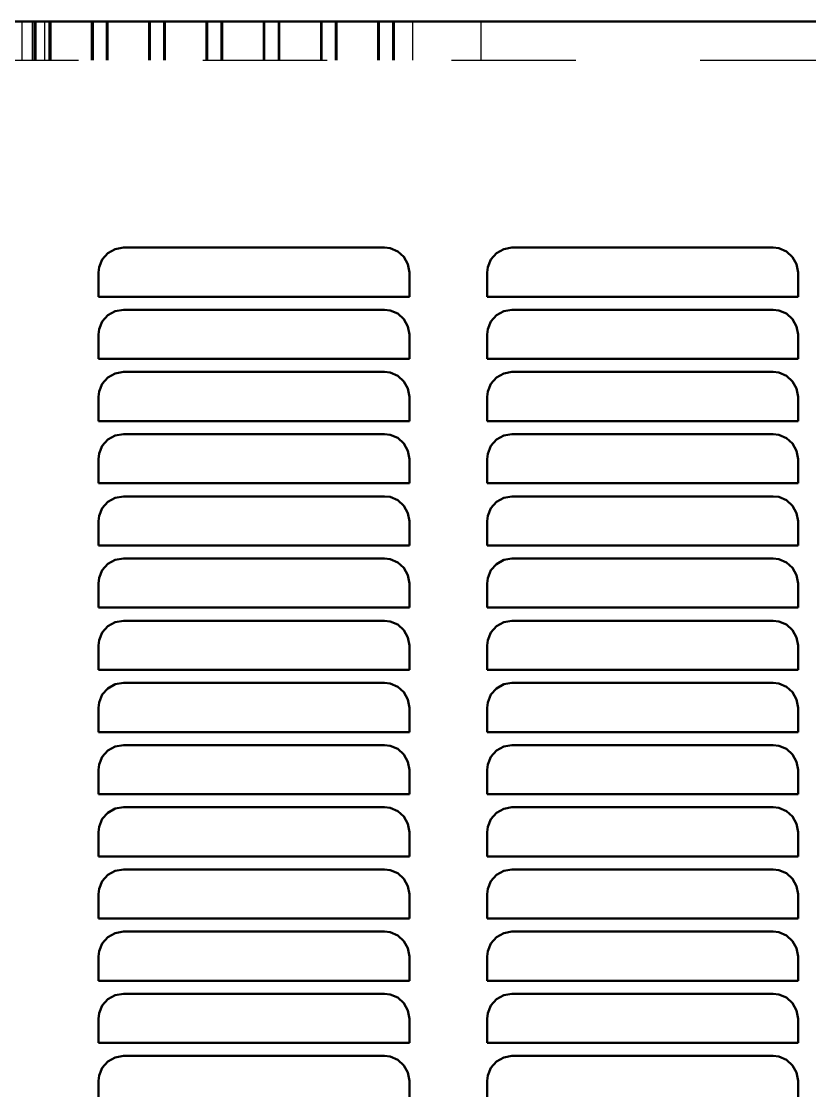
# Model space of a CAD drawing. Header units: inches. Extents: x -0.3 to 35.5, y 0 to 36.6.
# Drawn here: x 25.27 to 31.61, y 27.3 to 35.9 of the extents above; entities that cross this region are included whole.
import ezdxf

# ---------------------------------------------------------------- set-up
doc = ezdxf.new("R2010")
doc.units = ezdxf.units.IN
doc.header["$MEASUREMENT"] = 0
doc.linetypes.add('Dashed', pattern=[2, 1, -1])
doc.layers.add('AM_0', color=7, linetype='Continuous', lineweight=50)
doc.layers.add('AM_9', color=6, linetype='Dashed', lineweight=25)

msp = doc.modelspace()

# ---------------------------------------------------------------- linework, layer by layer
at = {"layer": 'AM_0'}
for p, q in [((-0.27, 35.9), (35.27, 35.9)), ((28.191, 34.081), (26.091, 34.081)), ((31.316, 34.081), (29.216, 34.081)), ((25.891, 33.881), (25.891, 33.686)), ((28.391, 33.686), (28.391, 33.881)), ((29.016, 33.881), (29.016, 33.686)), ((31.516, 33.686), (31.516, 33.881)), ((25.891, 33.686), (28.391, 33.686)), ((29.016, 33.686), (31.516, 33.686)), ((28.191, 33.581), (26.091, 33.581)), ((31.316, 33.581), (29.216, 33.581)), ((25.891, 33.381), (25.891, 33.186)), ((28.391, 33.186), (28.391, 33.381)), ((29.016, 33.381), (29.016, 33.186)), ((31.516, 33.186), (31.516, 33.381)), ((25.891, 33.186), (28.391, 33.186)), ((29.016, 33.186), (31.516, 33.186)), ((28.191, 33.081), (26.091, 33.081)), ((31.316, 33.081), (29.216, 33.081)), ((25.891, 32.881), (25.891, 32.686)), ((28.391, 32.686), (28.391, 32.881)), ((29.016, 32.881), (29.016, 32.686)), ((31.516, 32.686), (31.516, 32.881)), ((25.891, 32.686), (28.391, 32.686)), ((29.016, 32.686), (31.516, 32.686)), ((28.191, 32.581), (26.091, 32.581)), ((31.316, 32.581), (29.216, 32.581)), ((25.891, 32.381), (25.891, 32.186)), ((28.391, 32.186), (28.391, 32.381)), ((29.016, 32.381), (29.016, 32.186)), ((31.516, 32.186), (31.516, 32.381)), ((25.891, 32.186), (28.391, 32.186)), ((29.016, 32.186), (31.516, 32.186)), ((28.191, 32.081), (26.091, 32.081)), ((31.316, 32.081), (29.216, 32.081)), ((25.891, 31.881), (25.891, 31.686)), ((28.391, 31.686), (28.391, 31.881)), ((29.016, 31.881), (29.016, 31.686)), ((31.516, 31.686), (31.516, 31.881)), ((25.891, 31.686), (28.391, 31.686)), ((29.016, 31.686), (31.516, 31.686)), ((28.191, 31.581), (26.091, 31.581)), ((31.316, 31.581), (29.216, 31.581)), ((25.891, 31.381), (25.891, 31.186)), ((28.391, 31.186), (28.391, 31.381)), ((29.016, 31.381), (29.016, 31.186)), ((31.516, 31.186), (31.516, 31.381)), ((25.891, 31.186), (28.391, 31.186)), ((29.016, 31.186), (31.516, 31.186)), ((28.191, 31.081), (26.091, 31.081)), ((31.316, 31.081), (29.216, 31.081)), ((25.891, 30.881), (25.891, 30.686)), ((28.391, 30.686), (28.391, 30.881)), ((29.016, 30.881), (29.016, 30.686)), ((31.516, 30.686), (31.516, 30.881)), ((25.891, 30.686), (28.391, 30.686)), ((29.016, 30.686), (31.516, 30.686)), ((28.191, 30.581), (26.091, 30.581)), ((31.316, 30.581), (29.216, 30.581)), ((25.891, 30.381), (25.891, 30.186)), ((28.391, 30.186), (28.391, 30.381)), ((29.016, 30.381), (29.016, 30.186)), ((31.516, 30.186), (31.516, 30.381)), ((25.891, 30.186), (28.391, 30.186)), ((29.016, 30.186), (31.516, 30.186)), ((28.191, 30.081), (26.091, 30.081)), ((31.316, 30.081), (29.216, 30.081)), ((25.891, 29.881), (25.891, 29.686)), ((28.391, 29.686), (28.391, 29.881)), ((29.016, 29.881), (29.016, 29.686)), ((31.516, 29.686), (31.516, 29.881)), ((25.891, 29.686), (28.391, 29.686)), ((29.016, 29.686), (31.516, 29.686)), ((28.191, 29.581), (26.091, 29.581)), ((31.316, 29.581), (29.216, 29.581)), ((25.891, 29.381), (25.891, 29.186)), ((28.391, 29.186), (28.391, 29.381)), ((29.016, 29.381), (29.016, 29.186)), ((31.516, 29.186), (31.516, 29.381)), ((25.891, 29.186), (28.391, 29.186)), ((29.016, 29.186), (31.516, 29.186)), ((28.191, 29.081), (26.091, 29.081)), ((31.316, 29.081), (29.216, 29.081)), ((25.891, 28.881), (25.891, 28.686)), ((28.391, 28.686), (28.391, 28.881)), ((29.016, 28.881), (29.016, 28.686)), ((31.516, 28.686), (31.516, 28.881)), ((25.891, 28.686), (28.391, 28.686)), ((29.016, 28.686), (31.516, 28.686)), ((28.191, 28.581), (26.091, 28.581)), ((31.316, 28.581), (29.216, 28.581)), ((25.891, 28.381), (25.891, 28.186)), ((28.391, 28.186), (28.391, 28.381)), ((29.016, 28.381), (29.016, 28.186)), ((31.516, 28.186), (31.516, 28.381)), ((25.891, 28.186), (28.391, 28.186)), ((29.016, 28.186), (31.516, 28.186)), ((28.191, 28.081), (26.091, 28.081)), ((31.316, 28.081), (29.216, 28.081)), ((25.891, 27.881), (25.891, 27.686)), ((28.391, 27.686), (28.391, 27.881)), ((29.016, 27.881), (29.016, 27.686)), ((31.516, 27.686), (31.516, 27.881)), ((25.891, 27.686), (28.391, 27.686)), ((29.016, 27.686), (31.516, 27.686)), ((28.191, 27.581), (26.091, 27.581)), ((31.316, 27.581), (29.216, 27.581)), ((25.891, 27.381), (25.891, 27.186)), ((28.391, 27.186), (28.391, 27.381)), ((29.016, 27.381), (29.016, 27.186)), ((31.516, 27.186), (31.516, 27.381))]:
    msp.add_line(p, q, dxfattribs=at)
for points in [[(26.091, 34.081), (26.0247, 34.0697), (25.9658, 34.037), (25.9212, 33.9866), (25.8958, 33.9244), (25.891, 33.881)], [(28.391, 33.881), (28.3798, 33.947), (28.3475, 34.0055), (28.2976, 34.0502), (28.2357, 34.0759), (28.191, 34.081)], [(29.216, 34.081), (29.1496, 34.0696), (29.0906, 34.0368), (29.046, 33.9863), (29.0207, 33.924), (29.016, 33.881)], [(31.516, 33.881), (31.5048, 33.9469), (31.4727, 34.0053), (31.4231, 34.0499), (31.3612, 34.0758), (31.316, 34.081)], [(26.091, 33.581), (26.0247, 33.5697), (25.9658, 33.537), (25.9212, 33.4866), (25.8958, 33.4244), (25.891, 33.381)], [(28.391, 33.381), (28.3798, 33.447), (28.3475, 33.5055), (28.2976, 33.5502), (28.2357, 33.5759), (28.191, 33.581)], [(29.216, 33.581), (29.1496, 33.5696), (29.0906, 33.5368), (29.046, 33.4863), (29.0207, 33.424), (29.016, 33.381)], [(31.516, 33.381), (31.5048, 33.4469), (31.4727, 33.5053), (31.4231, 33.5499), (31.3612, 33.5758), (31.316, 33.581)], [(26.091, 33.081), (26.0247, 33.0697), (25.9658, 33.037), (25.9212, 32.9866), (25.8958, 32.9244), (25.891, 32.881)], [(28.391, 32.881), (28.3798, 32.947), (28.3475, 33.0055), (28.2976, 33.0502), (28.2357, 33.0759), (28.191, 33.081)], [(29.216, 33.081), (29.1496, 33.0696), (29.0906, 33.0368), (29.046, 32.9863), (29.0207, 32.924), (29.016, 32.881)], [(31.516, 32.881), (31.5048, 32.9469), (31.4727, 33.0053), (31.4231, 33.0499), (31.3612, 33.0758), (31.316, 33.081)], [(26.091, 32.581), (26.0247, 32.5697), (25.9658, 32.537), (25.9212, 32.4866), (25.8958, 32.4244), (25.891, 32.381)], [(28.391, 32.381), (28.3798, 32.447), (28.3475, 32.5055), (28.2976, 32.5502), (28.2357, 32.5759), (28.191, 32.581)], [(29.216, 32.581), (29.1496, 32.5696), (29.0906, 32.5368), (29.046, 32.4863), (29.0207, 32.424), (29.016, 32.381)], [(31.516, 32.381), (31.5048, 32.4469), (31.4727, 32.5053), (31.4231, 32.5499), (31.3612, 32.5758), (31.316, 32.581)], [(26.091, 32.081), (26.0247, 32.0697), (25.9658, 32.037), (25.9212, 31.9866), (25.8958, 31.9244), (25.891, 31.881)], [(28.391, 31.881), (28.3798, 31.947), (28.3475, 32.0055), (28.2976, 32.0502), (28.2357, 32.0759), (28.191, 32.081)], [(29.216, 32.081), (29.1496, 32.0696), (29.0906, 32.0368), (29.046, 31.9863), (29.0207, 31.924), (29.016, 31.881)], [(31.516, 31.881), (31.5048, 31.9469), (31.4727, 32.0053), (31.4231, 32.0499), (31.3612, 32.0758), (31.316, 32.081)], [(26.091, 31.581), (26.0247, 31.5697), (25.9658, 31.537), (25.9212, 31.4866), (25.8958, 31.4244), (25.891, 31.381)], [(28.391, 31.381), (28.3798, 31.447), (28.3475, 31.5055), (28.2976, 31.5502), (28.2357, 31.5759), (28.191, 31.581)], [(29.216, 31.581), (29.1496, 31.5696), (29.0906, 31.5368), (29.046, 31.4863), (29.0207, 31.424), (29.016, 31.381)], [(31.516, 31.381), (31.5048, 31.4469), (31.4727, 31.5053), (31.4231, 31.5499), (31.3612, 31.5758), (31.316, 31.581)], [(26.091, 31.081), (26.0247, 31.0697), (25.9658, 31.037), (25.9212, 30.9866), (25.8958, 30.9244), (25.891, 30.881)], [(28.391, 30.881), (28.3798, 30.947), (28.3475, 31.0055), (28.2976, 31.0502), (28.2357, 31.0759), (28.191, 31.081)], [(29.216, 31.081), (29.1496, 31.0696), (29.0906, 31.0368), (29.046, 30.9863), (29.0207, 30.924), (29.016, 30.881)], [(31.516, 30.881), (31.5048, 30.9469), (31.4727, 31.0053), (31.4231, 31.0499), (31.3612, 31.0758), (31.316, 31.081)], [(26.091, 30.581), (26.0247, 30.5697), (25.9658, 30.537), (25.9212, 30.4866), (25.8958, 30.4244), (25.891, 30.381)], [(28.391, 30.381), (28.3798, 30.447), (28.3475, 30.5055), (28.2976, 30.5502), (28.2357, 30.5759), (28.191, 30.581)], [(29.216, 30.581), (29.1496, 30.5696), (29.0906, 30.5368), (29.046, 30.4863), (29.0207, 30.424), (29.016, 30.381)], [(31.516, 30.381), (31.5048, 30.4469), (31.4727, 30.5053), (31.4231, 30.5499), (31.3612, 30.5758), (31.316, 30.581)], [(26.091, 30.081), (26.0247, 30.0697), (25.9658, 30.037), (25.9212, 29.9866), (25.8958, 29.9244), (25.891, 29.881)], [(28.391, 29.881), (28.3798, 29.947), (28.3475, 30.0055), (28.2976, 30.0502), (28.2357, 30.0759), (28.191, 30.081)], [(29.216, 30.081), (29.1496, 30.0696), (29.0906, 30.0368), (29.046, 29.9863), (29.0207, 29.924), (29.016, 29.881)], [(31.516, 29.881), (31.5048, 29.9469), (31.4727, 30.0053), (31.4231, 30.0499), (31.3612, 30.0758), (31.316, 30.081)], [(26.091, 29.581), (26.0247, 29.5697), (25.9658, 29.537), (25.9212, 29.4866), (25.8958, 29.4244), (25.891, 29.381)], [(28.391, 29.381), (28.3798, 29.447), (28.3475, 29.5055), (28.2976, 29.5502), (28.2357, 29.5759), (28.191, 29.581)], [(29.216, 29.581), (29.1496, 29.5696), (29.0906, 29.5368), (29.046, 29.4863), (29.0207, 29.424), (29.016, 29.381)], [(31.516, 29.381), (31.5048, 29.4469), (31.4727, 29.5053), (31.4231, 29.5499), (31.3612, 29.5758), (31.316, 29.581)], [(26.091, 29.081), (26.0247, 29.0697), (25.9658, 29.037), (25.9212, 28.9866), (25.8958, 28.9244), (25.891, 28.881)], [(28.391, 28.881), (28.3798, 28.947), (28.3475, 29.0055), (28.2976, 29.0502), (28.2357, 29.0759), (28.191, 29.081)], [(29.216, 29.081), (29.1496, 29.0696), (29.0906, 29.0368), (29.046, 28.9863), (29.0207, 28.924), (29.016, 28.881)], [(31.516, 28.881), (31.5048, 28.9469), (31.4727, 29.0053), (31.4231, 29.0499), (31.3612, 29.0758), (31.316, 29.081)], [(26.091, 28.581), (26.0247, 28.5697), (25.9658, 28.537), (25.9212, 28.4866), (25.8958, 28.4244), (25.891, 28.381)], [(28.391, 28.381), (28.3798, 28.447), (28.3475, 28.5055), (28.2976, 28.5502), (28.2357, 28.5759), (28.191, 28.581)], [(29.216, 28.581), (29.1496, 28.5696), (29.0906, 28.5368), (29.046, 28.4863), (29.0207, 28.424), (29.016, 28.381)], [(31.516, 28.381), (31.5048, 28.4469), (31.4727, 28.5053), (31.4231, 28.5499), (31.3612, 28.5758), (31.316, 28.581)], [(26.091, 28.081), (26.0247, 28.0697), (25.9658, 28.037), (25.9212, 27.9866), (25.8958, 27.9244), (25.891, 27.881)], [(28.391, 27.881), (28.3798, 27.947), (28.3475, 28.0055), (28.2976, 28.0502), (28.2357, 28.0759), (28.191, 28.081)], [(29.216, 28.081), (29.1496, 28.0696), (29.0906, 28.0368), (29.046, 27.9863), (29.0207, 27.924), (29.016, 27.881)], [(31.516, 27.881), (31.5048, 27.9469), (31.4727, 28.0053), (31.4231, 28.0499), (31.3612, 28.0758), (31.316, 28.081)], [(26.091, 27.581), (26.0247, 27.5697), (25.9658, 27.537), (25.9212, 27.4866), (25.8958, 27.4244), (25.891, 27.381)], [(28.391, 27.381), (28.3798, 27.447), (28.3475, 27.5055), (28.2976, 27.5502), (28.2357, 27.5759), (28.191, 27.581)], [(29.216, 27.581), (29.1496, 27.5696), (29.0906, 27.5368), (29.046, 27.4863), (29.0207, 27.424), (29.016, 27.381)], [(31.516, 27.381), (31.5048, 27.4469), (31.4727, 27.5053), (31.4231, 27.5499), (31.3612, 27.5758), (31.316, 27.581)]]:
    msp.add_lwpolyline(points, dxfattribs=at)
at = {"layer": 'AM_9'}
for p, q in [((25.2765, 35.588), (25.2765, 35.9)), ((25.3614, 35.588), (25.3614, 35.9)), ((25.3741, 35.588), (25.3741, 35.9)), ((25.3759, 35.588), (25.3759, 35.9)), ((25.3821, 35.588), (25.3821, 35.9)), ((25.39, 35.588), (25.39, 35.9)), ((25.4609, 35.588), (25.4609, 35.9)), ((25.4944, 35.588), (25.4944, 35.9)), ((25.5022, 35.588), (25.5022, 35.9)), ((25.51, 35.588), (25.51, 35.9)), ((25.835, 35.588), (25.835, 35.9)), ((25.8425, 35.588), (25.8425, 35.9)), ((25.85, 35.588), (25.85, 35.9)), ((25.9552, 35.588), (25.9552, 35.9)), ((25.9626, 35.588), (25.9626, 35.9)), ((25.97, 35.588), (25.97, 35.9)), ((26.2958, 35.588), (26.2958, 35.9)), ((26.3029, 35.588), (26.3029, 35.9)), ((26.31, 35.588), (26.31, 35.9)), ((26.416, 35.588), (26.416, 35.9)), ((26.423, 35.588), (26.423, 35.9)), ((26.43, 35.588), (26.43, 35.9)), ((26.7565, 35.588), (26.7565, 35.9)), ((26.7633, 35.588), (26.7633, 35.9)), ((26.77, 35.588), (26.77, 35.9)), ((26.8767, 35.588), (26.8767, 35.9)), ((26.8833, 35.588), (26.8833, 35.9)), ((26.89, 35.588), (26.89, 35.9)), ((27.2171, 35.588), (27.2171, 35.9)), ((27.2236, 35.588), (27.2236, 35.9)), ((27.23, 35.588), (27.23, 35.9)), ((27.3373, 35.588), (27.3373, 35.9)), ((27.3437, 35.588), (27.3437, 35.9)), ((27.35, 35.588), (27.35, 35.9)), ((27.6777, 35.588), (27.6777, 35.9)), ((27.6839, 35.588), (27.6839, 35.9)), ((27.69, 35.588), (27.69, 35.9)), ((27.7979, 35.588), (27.7979, 35.9)), ((27.8039, 35.588), (27.8039, 35.9)), ((27.81, 35.588), (27.81, 35.9)), ((28.1383, 35.588), (28.1383, 35.9)), ((28.1441, 35.588), (28.1441, 35.9)), ((28.15, 35.588), (28.15, 35.9)), ((28.2584, 35.588), (28.2584, 35.9)), ((28.2642, 35.588), (28.2642, 35.9)), ((28.27, 35.588), (28.27, 35.9)), ((28.42, 35.588), (28.42, 35.9)), ((28.9683, 35.588), (28.9683, 35.9)), ((2.73, 35.588), (32.27, 35.588))]:
    msp.add_line(p, q, dxfattribs=at)

doc.saveas('drawing.dxf')
